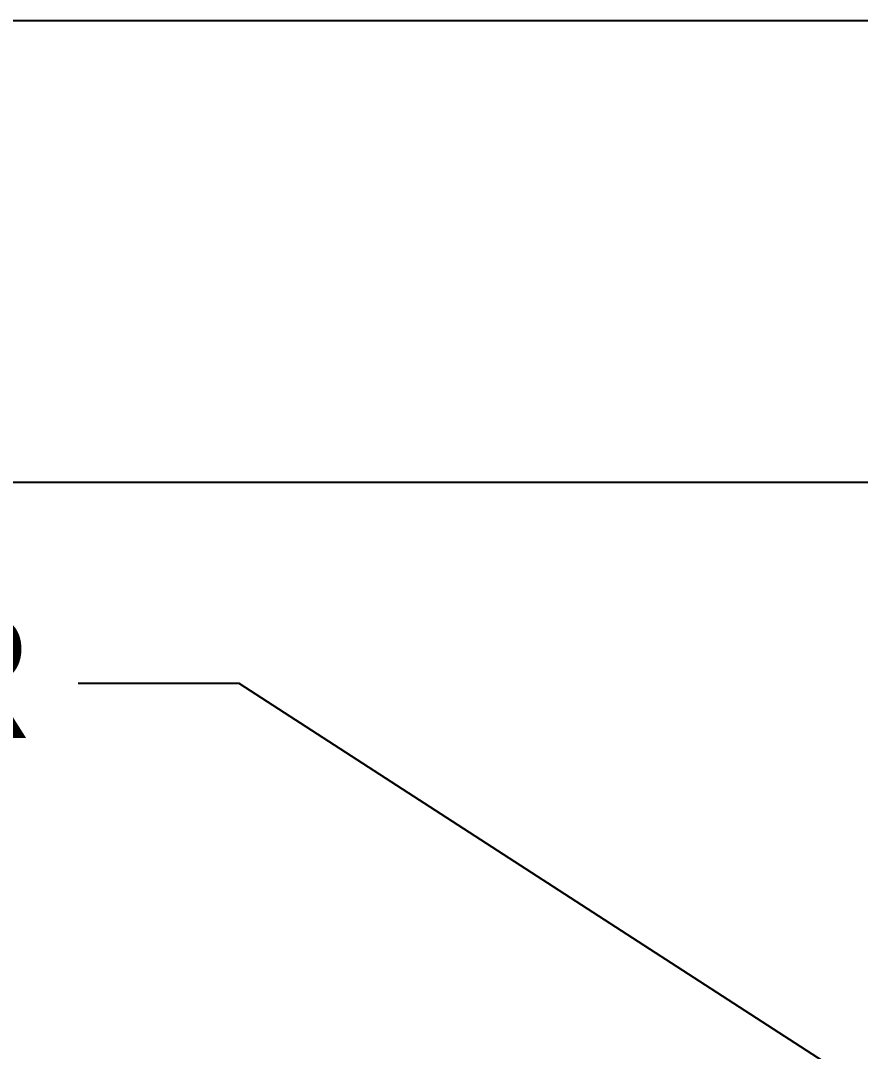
# Model space of a CAD drawing. Header units: feet. Extents: x 3965 to 4565, y 17056 to 17261.
# Drawn here: x 4355.14 to 4384.91, y 17149.82 to 17186.35 of the extents above; entities that cross this region are included whole.
import ezdxf

# ---------------------------------------------------------------- set-up
doc = ezdxf.new("R2010")
doc.units = ezdxf.units.FT
doc.header["$MEASUREMENT"] = 0
doc.styles.add('PAPER SPACE TXT', font='technic_.ttf', dxfattribs={"height": 0.125})
doc.styles.add('TITLE BBLOCK TEXT', font='ARIALUNI.TTF')
doc.dimstyles.new('PAPER SPACE', dxfattribs={"dimscale": 0, "dimtxt": 0.125, "dimasz": 0.125, "dimexe": 0, "dimexo": 0.020508, "dimgap": 0.041992, "dimtad": 1, "dimdec": 4, "dimzin": 3, "dimdsep": 46, "dimlunit": 4, "dimtxsty": 'PAPER SPACE TXT', "dimcen": 0.125, "dimclrd": 1, "dimclre": 1, "dimclrt": 7, "dimadec": 0, "dimazin": 0, "dimtfac": 1, "dimtdec": 4, "dimtofl": 0, "dimtmove": 2, "dimatfit": 3, "dimfxl": 1, "dimfrac": 2, "dimtolj": 1, "dimtzin": 0, "dimarcsym": 1})

msp = doc.modelspace()

# ---------------------------------------------------------------- linework, layer by layer
at = {"color": 6}
for p, q in [((4286.391, 17186.354), (4388.014, 17186.354)), ((4286.391, 17169.989), (4503.397, 17169.989))]:
    msp.add_line(p, q, dxfattribs=at)

# ---------------------------------------------------------------- texts
at = {"color": 7, "insert": (4251.449, 17165.37), "char_height": 4.42361, "width": 103.62981, "attachment_point": 1, "rotation": 359.9886, "style": 'TITLE BBLOCK TEXT'}
msp.add_mtext('\\A1;\\pi8.3833,t655.2;ECOLIBRIUM SEALING WASHER \\P\\pi20.002,t666.82;{\\H0.7063x;(REFER TO SPEC SHEET FOR DETAILS)}', dxfattribs=at)

# ---------------------------------------------------------------- leaders
msp.add_leader([(4392.359, 17143.802), (4362.893, 17162.864), (4357.185, 17162.864)], dimstyle='PAPER SPACE', override={"dimscale": 66.653699, "dimtad": 0})

doc.saveas('drawing.dxf')
